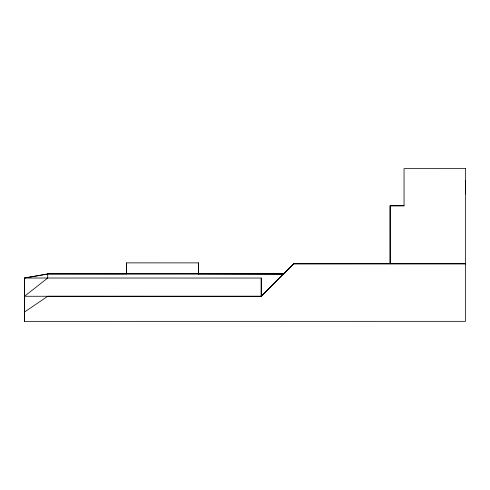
<?xml version="1.0" encoding="UTF-8"?>
<svg xmlns="http://www.w3.org/2000/svg" width="490" height="490" viewBox="0 0 490 490"><rect width="100%" height="100%" fill="white"/><g stroke="black" fill="none" stroke-linecap="round" stroke-linejoin="round"><path stroke-width="0.73" d="M47.714 273.996L24.506 278.02L24.5 321.354L24.512 278.008L47.726 273.99L283.514 274.008L293.743 263.81L465.488 263.798M24.506 278.02L261.231 278.044L261.231 296.266L283.483 273.757L47.714 273.763L47.714 278.02L24.506 296.266L261.231 296.291L293.743 263.81M47.726 273.763L126.622 273.806L126.622 262.879M198.566 274.063L198.536 262.873M198.591 273.837L198.591 262.879L126.585 262.873L126.622 273.806M261.231 278.044L261.231 296.26L47.72 296.272L24.512 312.05M283.618 274.088L198.125 273.824M465.476 193.936L465.469 180.485M283.637 274.1L293.718 263.804L465.488 263.792M465.463 168.646L465.482 321.336L24.5 321.354M465.476 168.64L404.048 168.646L404.054 205.788L390.113 205.794L390.126 263.816L390.126 205.782L404.054 205.782"/></g></svg>
